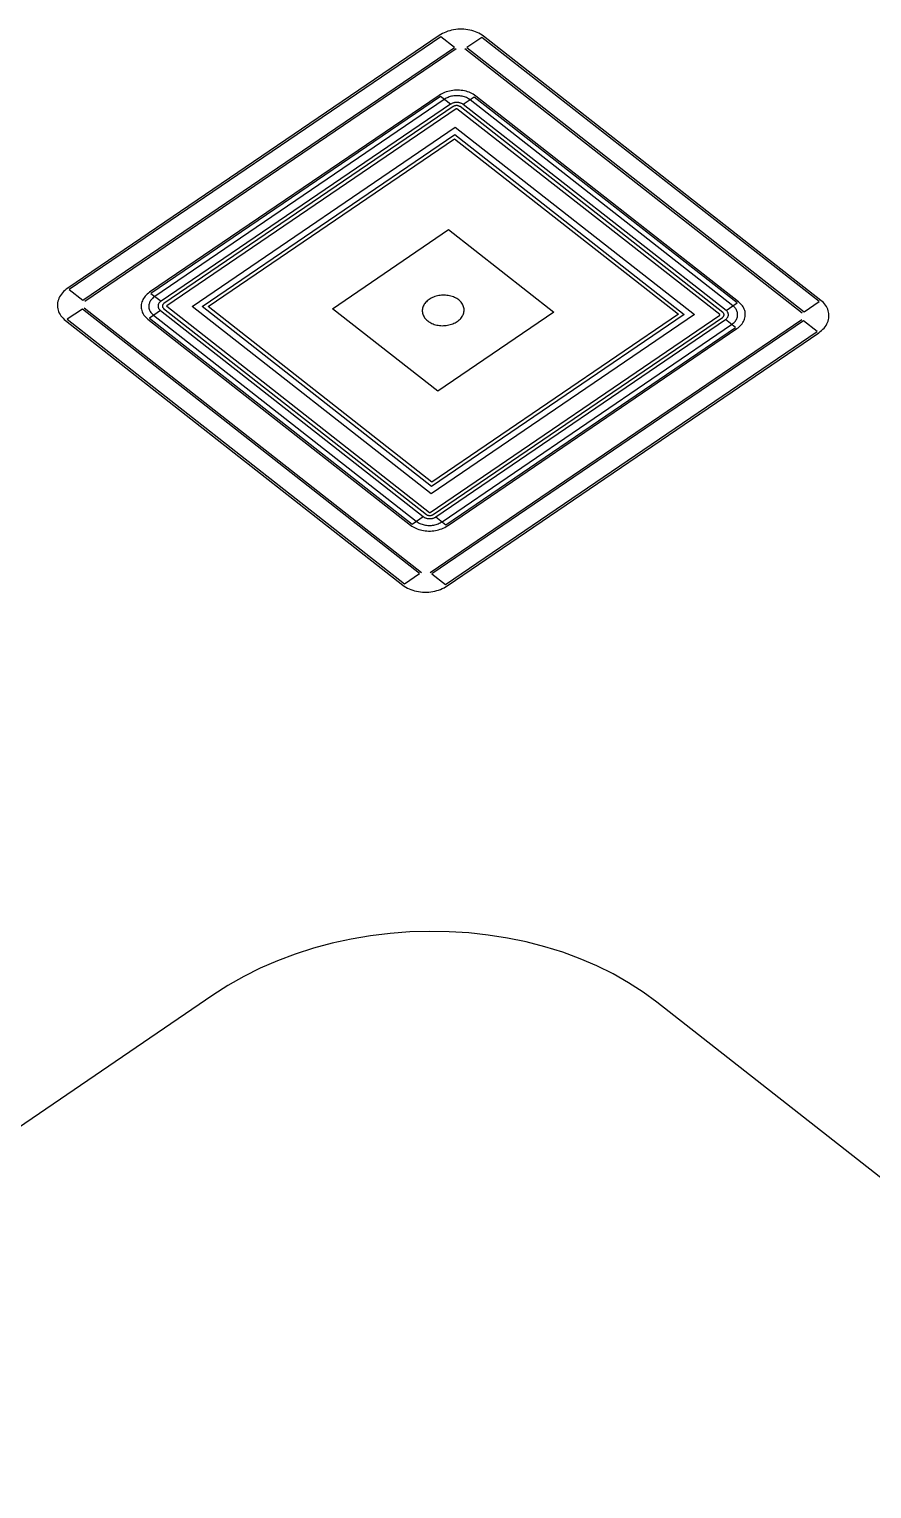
# Model space of a CAD drawing. Extents: x -68 to 264, y 51 to 115.
# Drawn here: x -26.478 to -24.651, y 80.382 to 83.546 of the extents above; entities that cross this region are included whole.
import ezdxf

# ---------------------------------------------------------------- set-up
doc = ezdxf.new("R2010")
doc.units = 0
doc.layers.get('0').update_dxf_attribs({"linetype": 'CONTINUOUS'})

msp = doc.modelspace()

# ---------------------------------------------------------------- linework, layer by layer
for p, q in [((-25.5618, 83.5433), (-25.566, 83.5423)), ((-25.5575, 83.5442), (-25.5618, 83.5433)), ((-25.5531, 83.5449), (-25.5575, 83.5442)), ((-25.5487, 83.5453), (-25.5531, 83.5449)), ((-25.5443, 83.5456), (-25.5487, 83.5453)), ((-25.5398, 83.5456), (-25.5443, 83.5456)), ((-25.5354, 83.5454), (-25.5398, 83.5456)), ((-25.531, 83.545), (-25.5354, 83.5454)), ((-25.5267, 83.5444), (-25.531, 83.545)), ((-25.5224, 83.5436), (-25.5267, 83.5444)), ((-25.5182, 83.5426), (-25.5224, 83.5436)), ((-25.5888, 83.5319), (-26.394, 82.9843)), ((-25.5854, 83.5292), (-26.3906, 82.9816)), ((-25.5854, 83.534), (-25.5888, 83.5319)), ((-25.5818, 83.536), (-25.5854, 83.534)), ((-25.5558, 83.5061), (-25.5854, 83.5292)), ((-25.5781, 83.5379), (-25.5818, 83.536)), ((-25.5742, 83.5395), (-25.5781, 83.5379)), ((-25.5702, 83.541), (-25.5742, 83.5395)), ((-25.566, 83.5423), (-25.5702, 83.541)), ((-25.4966, 83.5278), (-25.5291, 83.5057)), ((-25.5141, 83.5414), (-25.5182, 83.5426)), ((-25.5102, 83.54), (-25.5141, 83.5414)), ((-25.5063, 83.5384), (-25.5102, 83.54)), ((-25.5027, 83.5367), (-25.5063, 83.5384)), ((-25.4992, 83.5347), (-25.5027, 83.5367)), ((-25.4959, 83.5326), (-25.4992, 83.5347)), ((-24.7654, 82.9554), (-25.4966, 83.5278)), ((-25.4928, 83.5303), (-25.4959, 83.5326)), ((-24.7616, 82.9579), (-25.4928, 83.5303)), ((-26.361, 82.9584), (-25.5558, 83.5061)), ((-25.552, 83.5031), (-26.3572, 82.9555)), ((-24.8021, 82.9304), (-25.5333, 83.5028)), ((-25.5291, 83.5057), (-24.7979, 82.9332)), ((-25.5891, 83.4021), (-26.2164, 82.9754)), ((-25.5862, 83.3998), (-26.2135, 82.9731)), ((-25.5779, 83.3934), (-26.2053, 82.9666)), ((-25.5863, 83.4039), (-25.5891, 83.4021)), ((-25.5833, 83.4056), (-25.5863, 83.4039)), ((-25.5645, 83.3828), (-25.5862, 83.3998)), ((-25.5803, 83.4071), (-25.5833, 83.4056)), ((-25.577, 83.4085), (-25.5803, 83.4071)), ((-25.576, 83.3946), (-25.5779, 83.3934)), ((-25.5737, 83.4097), (-25.577, 83.4085)), ((-25.5739, 83.3958), (-25.576, 83.3946)), ((-25.5717, 83.3969), (-25.5739, 83.3958)), ((-25.5703, 83.4107), (-25.5737, 83.4097)), ((-25.5694, 83.3978), (-25.5717, 83.3969)), ((-25.5668, 83.4116), (-25.5703, 83.4107)), ((-25.5671, 83.3987), (-25.5694, 83.3978)), ((-25.5647, 83.3994), (-25.5671, 83.3987)), ((-25.5632, 83.4123), (-25.5668, 83.4116)), ((-25.5622, 83.4001), (-25.5647, 83.3994)), ((-25.5596, 83.4129), (-25.5632, 83.4123)), ((-25.5597, 83.4006), (-25.5622, 83.4001)), ((-25.5591, 83.3854), (-25.5602, 83.385)), ((-25.5571, 83.401), (-25.5597, 83.4006)), ((-25.5559, 83.4133), (-25.5596, 83.4129)), ((-25.5579, 83.3858), (-25.5591, 83.3854)), ((-25.5567, 83.3861), (-25.5579, 83.3858)), ((-25.5545, 83.4012), (-25.5571, 83.401)), ((-25.5554, 83.3864), (-25.5567, 83.3861)), ((-25.5522, 83.4135), (-25.5559, 83.4133)), ((-25.5542, 83.3866), (-25.5554, 83.3864)), ((-25.552, 83.4014), (-25.5545, 83.4012)), ((-25.5529, 83.3867), (-25.5542, 83.3866)), ((-25.5516, 83.3868), (-25.5529, 83.3867)), ((-25.5486, 83.4135), (-25.5522, 83.4135)), ((-25.5494, 83.4014), (-25.552, 83.4014)), ((-25.5503, 83.3868), (-25.5516, 83.3868)), ((-25.549, 83.3867), (-25.5503, 83.3868)), ((-25.5468, 83.4013), (-25.5494, 83.4014)), ((-25.5478, 83.3866), (-25.549, 83.3867)), ((-25.5449, 83.4133), (-25.5486, 83.4135)), ((-25.5465, 83.3864), (-25.5478, 83.3866)), ((-25.5442, 83.4011), (-25.5468, 83.4013)), ((-25.5453, 83.3862), (-25.5465, 83.3864)), ((-25.5441, 83.3859), (-25.5453, 83.3862)), ((-25.5412, 83.413), (-25.5449, 83.4133)), ((-25.5417, 83.4007), (-25.5442, 83.4011)), ((-25.5429, 83.3856), (-25.5441, 83.3859)), ((-25.5418, 83.3852), (-25.5429, 83.3856)), ((-25.5407, 83.3847), (-25.5418, 83.3852)), ((-25.5392, 83.4002), (-25.5417, 83.4007)), ((-25.5376, 83.4125), (-25.5412, 83.413)), ((-25.5367, 83.3997), (-25.5392, 83.4002)), ((-25.5341, 83.4119), (-25.5376, 83.4125)), ((-25.5129, 83.3986), (-25.5368, 83.3824)), ((-25.5343, 83.3989), (-25.5367, 83.3997)), ((-25.532, 83.3981), (-25.5343, 83.3989)), ((-25.5306, 83.411), (-25.5341, 83.4119)), ((-25.5298, 83.3972), (-25.532, 83.3981)), ((-25.5273, 83.41), (-25.5306, 83.411)), ((-25.5277, 83.3962), (-25.5298, 83.3972)), ((-25.5256, 83.395), (-25.5277, 83.3962)), ((-25.524, 83.4089), (-25.5273, 83.41)), ((-25.5237, 83.3938), (-25.5256, 83.395)), ((-25.5208, 83.4075), (-25.524, 83.4089)), ((-25.5219, 83.3925), (-25.5237, 83.3938)), ((-24.9522, 82.9464), (-25.5219, 83.3925)), ((-25.5178, 83.4061), (-25.5208, 83.4075)), ((-25.5149, 83.4045), (-25.5178, 83.4061)), ((-25.5122, 83.4027), (-25.5149, 83.4045)), ((-24.9432, 82.9526), (-25.5129, 83.3986)), ((-25.5096, 83.4008), (-25.5122, 83.4027)), ((-24.9399, 82.9548), (-25.5096, 83.4008)), ((-25.5645, 83.3828), (-26.1918, 82.9561)), ((-25.5582, 83.3779), (-26.1855, 82.9511)), ((-25.552, 83.3731), (-26.1794, 82.9463)), ((-25.5635, 83.3834), (-25.5645, 83.3828)), ((-25.5624, 83.384), (-25.5635, 83.3834)), ((-25.5614, 83.3845), (-25.5624, 83.384)), ((-25.5602, 83.385), (-25.5614, 83.3845)), ((-25.5577, 83.3782), (-25.5582, 83.3779)), ((-25.5571, 83.3785), (-25.5577, 83.3782)), ((-25.5566, 83.3788), (-25.5571, 83.3785)), ((-25.556, 83.3791), (-25.5566, 83.3788)), ((-25.5554, 83.3793), (-25.556, 83.3791)), ((-25.5547, 83.3795), (-25.5554, 83.3793)), ((-25.5541, 83.3796), (-25.5547, 83.3795)), ((-25.5534, 83.3798), (-25.5541, 83.3796)), ((-25.5528, 83.3799), (-25.5534, 83.3798)), ((-25.5521, 83.3799), (-25.5528, 83.3799)), ((-25.5514, 83.38), (-25.5521, 83.3799)), ((-25.5511, 83.3733), (-25.552, 83.3731)), ((-25.5508, 83.38), (-25.5514, 83.38)), ((-25.5504, 83.3731), (-25.5511, 83.3733)), ((-25.5501, 83.3799), (-25.5508, 83.38)), ((-24.9808, 82.927), (-25.5504, 83.3731)), ((-25.5494, 83.3799), (-25.5501, 83.3799)), ((-25.5488, 83.3798), (-25.5494, 83.3799)), ((-25.5481, 83.3797), (-25.5488, 83.3798)), ((-25.5475, 83.3795), (-25.5481, 83.3797)), ((-25.5469, 83.3793), (-25.5475, 83.3795)), ((-25.5463, 83.3791), (-25.5469, 83.3793)), ((-25.5457, 83.3789), (-25.5463, 83.3791)), ((-25.5452, 83.3786), (-25.5457, 83.3789)), ((-25.5446, 83.3783), (-25.5452, 83.3786)), ((-25.5441, 83.378), (-25.5446, 83.3783)), ((-25.5437, 83.3777), (-25.5441, 83.378)), ((-24.974, 82.9316), (-25.5437, 83.3777)), ((-25.5396, 83.3842), (-25.5407, 83.3847)), ((-25.5386, 83.3836), (-25.5396, 83.3842)), ((-25.5376, 83.383), (-25.5386, 83.3836)), ((-25.5368, 83.3824), (-25.5376, 83.383)), ((-24.9671, 82.9363), (-25.5368, 83.3824)), ((-26.1245, 82.9449), (-25.5539, 83.333)), ((-25.5539, 83.333), (-25.0358, 82.9273)), ((-26.1027, 82.9445), (-25.5549, 83.3172)), ((-26.0898, 82.9443), (-25.5555, 83.3078)), ((-25.5555, 83.3078), (-25.0704, 82.9278)), ((-25.5549, 83.3172), (-25.0575, 82.9276)), ((-25.8202, 82.9399), (-25.5685, 83.1112)), ((-25.5685, 83.1112), (-25.3401, 82.9322)), ((-26.4054, 82.9742), (-26.4077, 82.9714)), ((-26.4029, 82.9769), (-26.4054, 82.9742)), ((-26.4001, 82.9795), (-26.4029, 82.9769)), ((-26.3971, 82.982), (-26.4001, 82.9795)), ((-26.394, 82.9843), (-26.3971, 82.982)), ((-26.3906, 82.9816), (-26.361, 82.9584)), ((-26.2164, 82.9754), (-26.2191, 82.9735)), ((-26.4162, 82.9496), (-26.4163, 82.9463)), ((-26.4163, 82.9463), (-26.416, 82.9431)), ((-26.4158, 82.9528), (-26.4162, 82.9496)), ((-26.416, 82.9431), (-26.4155, 82.9399)), ((-26.4152, 82.956), (-26.4158, 82.9528)), ((-26.4142, 82.9592), (-26.4152, 82.956)), ((-26.413, 82.9624), (-26.4142, 82.9592)), ((-26.4115, 82.9654), (-26.413, 82.9624)), ((-26.4097, 82.9684), (-26.4115, 82.9654)), ((-26.4077, 82.9714), (-26.4097, 82.9684)), ((-26.2346, 82.9493), (-26.2349, 82.9466)), ((-26.2349, 82.9466), (-26.2349, 82.944)), ((-26.2349, 82.944), (-26.2347, 82.9413)), ((-26.234, 82.952), (-26.2346, 82.9493)), ((-26.2332, 82.9546), (-26.234, 82.952)), ((-26.2322, 82.9572), (-26.2332, 82.9546)), ((-26.231, 82.9598), (-26.2322, 82.9572)), ((-26.2295, 82.9623), (-26.231, 82.9598)), ((-26.2278, 82.9647), (-26.2295, 82.9623)), ((-26.226, 82.967), (-26.2278, 82.9647)), ((-26.2239, 82.9693), (-26.226, 82.967)), ((-26.2216, 82.9714), (-26.2239, 82.9693)), ((-26.2191, 82.9735), (-26.2216, 82.9714)), ((-26.2181, 82.9483), (-26.2183, 82.9464)), ((-26.2183, 82.9464), (-26.2183, 82.9445)), ((-26.2183, 82.9445), (-26.2182, 82.9426)), ((-26.2182, 82.9426), (-26.2179, 82.9407)), ((-26.2177, 82.9501), (-26.2181, 82.9483)), ((-26.2171, 82.952), (-26.2177, 82.9501)), ((-26.2164, 82.9538), (-26.2171, 82.952)), ((-26.2155, 82.9556), (-26.2164, 82.9538)), ((-26.2145, 82.9574), (-26.2155, 82.9556)), ((-26.2133, 82.9591), (-26.2145, 82.9574)), ((-26.2135, 82.9731), (-26.1918, 82.9561)), ((-26.212, 82.9608), (-26.2133, 82.9591)), ((-26.2105, 82.9623), (-26.212, 82.9608)), ((-26.2089, 82.9639), (-26.2105, 82.9623)), ((-26.2071, 82.9653), (-26.2089, 82.9639)), ((-26.2053, 82.9666), (-26.2071, 82.9653)), ((-26.1981, 82.947), (-26.1982, 82.946)), ((-26.1982, 82.946), (-26.1982, 82.9451)), ((-26.1982, 82.9451), (-26.1982, 82.9442)), ((-26.1982, 82.9442), (-26.198, 82.9433)), ((-26.1979, 82.9479), (-26.1981, 82.947)), ((-26.198, 82.9433), (-26.1978, 82.9423)), ((-26.1976, 82.9488), (-26.1979, 82.9479)), ((-26.1978, 82.9423), (-26.1975, 82.9414)), ((-26.1973, 82.9497), (-26.1976, 82.9488)), ((-26.1969, 82.9506), (-26.1973, 82.9497)), ((-26.1963, 82.9515), (-26.1969, 82.9506)), ((-26.1958, 82.9523), (-26.1963, 82.9515)), ((-26.1951, 82.9532), (-26.1958, 82.9523)), ((-26.1944, 82.9539), (-26.1951, 82.9532)), ((-26.1936, 82.9547), (-26.1944, 82.9539)), ((-26.1927, 82.9554), (-26.1936, 82.9547)), ((-26.1918, 82.9561), (-26.1927, 82.9554)), ((-26.1888, 82.9464), (-26.1889, 82.9459)), ((-26.1889, 82.9459), (-26.1889, 82.9454)), ((-26.1889, 82.9454), (-26.1889, 82.9449)), ((-26.1889, 82.9449), (-26.1888, 82.9444)), ((-26.1887, 82.9469), (-26.1888, 82.9464)), ((-26.1888, 82.9444), (-26.1887, 82.944)), ((-26.1886, 82.9474), (-26.1887, 82.9469)), ((-26.1887, 82.944), (-26.1885, 82.9435)), ((-26.1884, 82.9478), (-26.1886, 82.9474)), ((-26.1885, 82.9435), (-26.1883, 82.943)), ((-26.1882, 82.9483), (-26.1884, 82.9478)), ((-26.1883, 82.943), (-26.188, 82.9426)), ((-26.1879, 82.9488), (-26.1882, 82.9483)), ((-26.188, 82.9426), (-26.1878, 82.9421)), ((-26.1876, 82.9492), (-26.1879, 82.9488)), ((-26.1872, 82.9496), (-26.1876, 82.9492)), ((-26.1869, 82.95), (-26.1872, 82.9496)), ((-26.1864, 82.9504), (-26.1869, 82.95)), ((-26.186, 82.9508), (-26.1864, 82.9504)), ((-26.1855, 82.9511), (-26.186, 82.9508)), ((-26.1794, 82.9463), (-26.1797, 82.9459)), ((-26.1797, 82.9459), (-26.1795, 82.9452)), ((-26.1795, 82.9452), (-25.6099, 82.4985)), ((-25.6064, 82.5387), (-26.1245, 82.9449)), ((-25.6053, 82.5546), (-26.1027, 82.9445)), ((-25.6047, 82.564), (-26.0898, 82.9443)), ((-25.6241, 82.9432), (-25.6247, 82.9411)), ((-25.6233, 82.9453), (-25.6241, 82.9432)), ((-25.6223, 82.9474), (-25.6233, 82.9453)), ((-25.6211, 82.9494), (-25.6223, 82.9474)), ((-25.6198, 82.9513), (-25.6211, 82.9494)), ((-25.6182, 82.9532), (-25.6198, 82.9513)), ((-25.6165, 82.955), (-25.6182, 82.9532)), ((-25.6147, 82.9568), (-25.6165, 82.955)), ((-25.6127, 82.9584), (-25.6147, 82.9568)), ((-25.6106, 82.9599), (-25.6127, 82.9584)), ((-25.6083, 82.9614), (-25.6106, 82.9599)), ((-25.6059, 82.9627), (-25.6083, 82.9614)), ((-25.6035, 82.9639), (-25.6059, 82.9627)), ((-25.6009, 82.965), (-25.6035, 82.9639)), ((-25.5982, 82.966), (-25.6009, 82.965)), ((-25.5954, 82.9669), (-25.5982, 82.966)), ((-25.5926, 82.9676), (-25.5954, 82.9669)), ((-25.5897, 82.9682), (-25.5926, 82.9676)), ((-25.5868, 82.9686), (-25.5897, 82.9682)), ((-25.5839, 82.9689), (-25.5868, 82.9686)), ((-25.5809, 82.9691), (-25.5839, 82.9689)), ((-25.5779, 82.9691), (-25.5809, 82.9691)), ((-25.575, 82.969), (-25.5779, 82.9691)), ((-25.5721, 82.9687), (-25.575, 82.969)), ((-25.5692, 82.9683), (-25.5721, 82.9687)), ((-25.5663, 82.9678), (-25.5692, 82.9683)), ((-25.5635, 82.9671), (-25.5663, 82.9678)), ((-25.5608, 82.9663), (-25.5635, 82.9671)), ((-25.5581, 82.9654), (-25.5608, 82.9663)), ((-25.5556, 82.9643), (-25.5581, 82.9654)), ((-25.5532, 82.9631), (-25.5556, 82.9643)), ((-25.5508, 82.9618), (-25.5532, 82.9631)), ((-25.5486, 82.9604), (-25.5508, 82.9618)), ((-25.5466, 82.9589), (-25.5486, 82.9604)), ((-25.5447, 82.9573), (-25.5466, 82.9589)), ((-25.5429, 82.9556), (-25.5447, 82.9573)), ((-25.5413, 82.9538), (-25.5429, 82.9556)), ((-25.5398, 82.952), (-25.5413, 82.9538)), ((-25.5386, 82.95), (-25.5398, 82.952)), ((-25.5375, 82.948), (-25.5386, 82.95)), ((-25.5366, 82.946), (-25.5375, 82.948)), ((-25.5358, 82.9439), (-25.5366, 82.946)), ((-25.5353, 82.9418), (-25.5358, 82.9439)), ((-24.9671, 82.9363), (-24.9432, 82.9526)), ((-24.9506, 82.945), (-24.9522, 82.9464)), ((-24.949, 82.9435), (-24.9506, 82.945)), ((-24.9476, 82.942), (-24.949, 82.9435)), ((-24.9376, 82.9528), (-24.9399, 82.9548)), ((-24.9354, 82.9507), (-24.9376, 82.9528)), ((-24.9334, 82.9485), (-24.9354, 82.9507)), ((-24.9316, 82.9461), (-24.9334, 82.9485)), ((-24.93, 82.9438), (-24.9316, 82.9461)), ((-24.9286, 82.9413), (-24.93, 82.9438)), ((-24.7979, 82.9332), (-24.7654, 82.9554)), ((-24.7588, 82.9555), (-24.7616, 82.9579)), ((-24.7561, 82.953), (-24.7588, 82.9555)), ((-24.7537, 82.9503), (-24.7561, 82.953)), ((-24.7515, 82.9475), (-24.7537, 82.9503)), ((-24.7496, 82.9446), (-24.7515, 82.9475)), ((-24.748, 82.9416), (-24.7496, 82.9446)), ((-26.4155, 82.9399), (-26.4147, 82.9367)), ((-26.4147, 82.9367), (-26.4137, 82.9336)), ((-26.4137, 82.9336), (-26.4123, 82.9305)), ((-26.4123, 82.9305), (-26.4107, 82.9275)), ((-26.4107, 82.9275), (-26.4088, 82.9246)), ((-26.4088, 82.9246), (-26.4066, 82.9219)), ((-26.4066, 82.9219), (-26.4042, 82.9192)), ((-26.4042, 82.9192), (-26.4015, 82.9166)), ((-26.4015, 82.9166), (-26.3987, 82.9142)), ((-26.3987, 82.9142), (-25.6676, 82.3408)), ((-26.3623, 82.9389), (-26.3949, 82.9168)), ((-26.3949, 82.9168), (-25.6638, 82.3434)), ((-25.6312, 82.3656), (-26.3623, 82.9389)), ((-26.3581, 82.9418), (-25.627, 82.3684)), ((-26.2347, 82.9413), (-26.2343, 82.9386)), ((-26.2343, 82.9386), (-26.2337, 82.936)), ((-26.2337, 82.936), (-26.2328, 82.9334)), ((-26.2328, 82.9334), (-26.2316, 82.9309)), ((-26.2316, 82.9309), (-26.2303, 82.9284)), ((-26.2303, 82.9284), (-26.2287, 82.926)), ((-26.2287, 82.926), (-26.2269, 82.9237)), ((-26.2269, 82.9237), (-26.2249, 82.9215)), ((-26.2249, 82.9215), (-26.2227, 82.9193)), ((-26.2227, 82.9193), (-26.2203, 82.9173)), ((-26.2203, 82.9173), (-25.6507, 82.4707)), ((-26.2179, 82.9407), (-26.2174, 82.9389)), ((-26.2174, 82.9389), (-26.2168, 82.937)), ((-26.1931, 82.9358), (-26.2171, 82.9196)), ((-26.2171, 82.9196), (-25.6475, 82.4729)), ((-26.2168, 82.937), (-26.216, 82.9353)), ((-26.216, 82.9353), (-26.215, 82.9335)), ((-26.215, 82.9335), (-26.2139, 82.9318)), ((-26.2139, 82.9318), (-26.2127, 82.9302)), ((-26.2127, 82.9302), (-26.2112, 82.9286)), ((-26.2112, 82.9286), (-26.2097, 82.9271)), ((-26.2097, 82.9271), (-26.208, 82.9257)), ((-26.208, 82.9257), (-25.6384, 82.4791)), ((-26.1975, 82.9414), (-26.1971, 82.9406)), ((-26.1971, 82.9406), (-26.1966, 82.9397)), ((-26.1966, 82.9397), (-26.1961, 82.9389)), ((-26.1961, 82.9389), (-26.1954, 82.9381)), ((-26.1954, 82.9381), (-26.1947, 82.9373)), ((-26.1947, 82.9373), (-26.194, 82.9365)), ((-26.194, 82.9365), (-26.1931, 82.9358)), ((-26.1931, 82.9358), (-25.6235, 82.4892)), ((-26.1878, 82.9421), (-26.1874, 82.9417)), ((-26.1874, 82.9417), (-26.1871, 82.9413)), ((-26.1871, 82.9413), (-26.1867, 82.9409)), ((-26.1867, 82.9409), (-26.1862, 82.9406)), ((-26.1862, 82.9406), (-25.6166, 82.4939)), ((-25.5917, 82.7609), (-25.8202, 82.9399)), ((-25.6251, 82.939), (-25.6254, 82.9368)), ((-25.6254, 82.9368), (-25.6254, 82.9346)), ((-25.6254, 82.9346), (-25.6253, 82.9325)), ((-25.6253, 82.9325), (-25.6249, 82.9303)), ((-25.6247, 82.9411), (-25.6251, 82.939)), ((-25.6249, 82.9303), (-25.6244, 82.9282)), ((-25.6244, 82.9282), (-25.6237, 82.9261)), ((-25.6237, 82.9261), (-25.6228, 82.9241)), ((-25.6228, 82.9241), (-25.6217, 82.9221)), ((-25.6217, 82.9221), (-25.6204, 82.9202)), ((-25.6204, 82.9202), (-25.619, 82.9183)), ((-25.619, 82.9183), (-25.6174, 82.9165)), ((-25.6174, 82.9165), (-25.6156, 82.9148)), ((-25.6156, 82.9148), (-25.6137, 82.9132)), ((-25.6137, 82.9132), (-25.6116, 82.9117)), ((-25.6116, 82.9117), (-25.6094, 82.9103)), ((-25.6085, 82.4984), (-24.9809, 82.9258)), ((-25.6083, 82.3681), (-24.803, 82.9167)), ((-25.0358, 82.9273), (-25.6064, 82.5387)), ((-25.0575, 82.9276), (-25.6053, 82.5546)), ((-25.0704, 82.9278), (-25.6047, 82.564)), ((-24.7992, 82.9137), (-25.6045, 82.3651)), ((-25.6021, 82.4937), (-24.9747, 82.921)), ((-25.5958, 82.4888), (-24.9684, 82.9161)), ((-25.3401, 82.9322), (-25.5917, 82.7609)), ((-25.5543, 82.9094), (-25.5519, 82.9108)), ((-25.5519, 82.9108), (-25.5497, 82.9122)), ((-25.5497, 82.9122), (-25.5475, 82.9137)), ((-25.5475, 82.9137), (-25.5455, 82.9154)), ((-25.5455, 82.9154), (-25.5437, 82.9171)), ((-25.5437, 82.9171), (-25.542, 82.9189)), ((-25.542, 82.9189), (-25.5405, 82.9208)), ((-25.5405, 82.9208), (-25.5391, 82.9228)), ((-25.5391, 82.9228), (-25.538, 82.9248)), ((-25.538, 82.9248), (-25.537, 82.9268)), ((-25.537, 82.9268), (-25.5362, 82.9289)), ((-25.5362, 82.9289), (-25.5355, 82.931)), ((-25.5355, 82.931), (-25.5351, 82.9332)), ((-25.535, 82.9397), (-25.5353, 82.9418)), ((-25.5351, 82.9332), (-25.5349, 82.9353)), ((-25.5348, 82.9375), (-25.535, 82.9397)), ((-25.5349, 82.9353), (-25.5348, 82.9375)), ((-24.9809, 82.9258), (-24.9805, 82.9263)), ((-24.9805, 82.9263), (-24.9808, 82.927)), ((-24.9747, 82.921), (-24.9742, 82.9213)), ((-24.9742, 82.9213), (-24.9738, 82.9217)), ((-24.9736, 82.9312), (-24.974, 82.9316)), ((-24.9738, 82.9217), (-24.9734, 82.9221)), ((-24.9732, 82.9308), (-24.9736, 82.9312)), ((-24.9734, 82.9221), (-24.973, 82.9225)), ((-24.9728, 82.9304), (-24.9732, 82.9308)), ((-24.973, 82.9225), (-24.9726, 82.923)), ((-24.9725, 82.93), (-24.9728, 82.9304)), ((-24.9726, 82.923), (-24.9723, 82.9234)), ((-24.9722, 82.9296), (-24.9725, 82.93)), ((-24.9723, 82.9234), (-24.9721, 82.9238)), ((-24.9719, 82.9291), (-24.9722, 82.9296)), ((-24.9721, 82.9238), (-24.9718, 82.9243)), ((-24.9717, 82.9287), (-24.9719, 82.9291)), ((-24.9718, 82.9243), (-24.9716, 82.9248)), ((-24.9716, 82.9282), (-24.9717, 82.9287)), ((-24.9715, 82.9277), (-24.9716, 82.9282)), ((-24.9716, 82.9248), (-24.9715, 82.9253)), ((-24.9714, 82.9272), (-24.9715, 82.9277)), ((-24.9715, 82.9253), (-24.9714, 82.9258)), ((-24.9713, 82.9267), (-24.9714, 82.9272)), ((-24.9714, 82.9262), (-24.9713, 82.9267)), ((-24.9714, 82.9258), (-24.9714, 82.9262)), ((-24.9684, 82.9161), (-24.9675, 82.9167)), ((-24.9467, 82.8991), (-24.9684, 82.9161)), ((-24.9675, 82.9167), (-24.9666, 82.9175)), ((-24.9663, 82.9356), (-24.9671, 82.9363)), ((-24.9666, 82.9175), (-24.9658, 82.9182)), ((-24.9655, 82.9349), (-24.9663, 82.9356)), ((-24.9658, 82.9182), (-24.9651, 82.919)), ((-24.9648, 82.9341), (-24.9655, 82.9349)), ((-24.9651, 82.919), (-24.9645, 82.9198)), ((-24.9642, 82.9333), (-24.9648, 82.9341)), ((-24.9645, 82.9198), (-24.9639, 82.9206)), ((-24.9636, 82.9325), (-24.9642, 82.9333)), ((-24.9639, 82.9206), (-24.9634, 82.9215)), ((-24.9632, 82.9316), (-24.9636, 82.9325)), ((-24.9634, 82.9215), (-24.9629, 82.9224)), ((-24.9628, 82.9307), (-24.9632, 82.9316)), ((-24.9629, 82.9224), (-24.9626, 82.9233)), ((-24.9625, 82.9298), (-24.9628, 82.9307)), ((-24.9626, 82.9233), (-24.9623, 82.9242)), ((-24.9622, 82.9289), (-24.9625, 82.9298)), ((-24.9623, 82.9242), (-24.9621, 82.9252)), ((-24.9621, 82.928), (-24.9622, 82.9289)), ((-24.962, 82.927), (-24.9621, 82.928)), ((-24.9621, 82.9252), (-24.962, 82.9261)), ((-24.962, 82.9261), (-24.962, 82.927)), ((-24.9497, 82.9098), (-24.9482, 82.9114)), ((-24.9482, 82.9114), (-24.9469, 82.913)), ((-24.9463, 82.9403), (-24.9476, 82.942)), ((-24.9469, 82.913), (-24.9457, 82.9147)), ((-24.9452, 82.9386), (-24.9463, 82.9403)), ((-24.9457, 82.9147), (-24.9447, 82.9165)), ((-24.9443, 82.9369), (-24.9452, 82.9386)), ((-24.9447, 82.9165), (-24.9438, 82.9183)), ((-24.9435, 82.9351), (-24.9443, 82.9369)), ((-24.9438, 82.9183), (-24.9431, 82.9201)), ((-24.9428, 82.9333), (-24.9435, 82.9351)), ((-24.9431, 82.9201), (-24.9426, 82.922)), ((-24.9424, 82.9314), (-24.9428, 82.9333)), ((-24.9426, 82.922), (-24.9422, 82.9239)), ((-24.9421, 82.9296), (-24.9424, 82.9314)), ((-24.9422, 82.9239), (-24.942, 82.9258)), ((-24.9419, 82.9277), (-24.9421, 82.9296)), ((-24.942, 82.9258), (-24.9419, 82.9277)), ((-24.9307, 82.9099), (-24.9292, 82.9124)), ((-24.9292, 82.9124), (-24.928, 82.9149)), ((-24.9275, 82.9387), (-24.9286, 82.9413)), ((-24.928, 82.9149), (-24.927, 82.9175)), ((-24.9266, 82.9362), (-24.9275, 82.9387)), ((-24.927, 82.9175), (-24.9262, 82.9202)), ((-24.9259, 82.9335), (-24.9266, 82.9362)), ((-24.9262, 82.9202), (-24.9257, 82.9228)), ((-24.9255, 82.9309), (-24.9259, 82.9335)), ((-24.9257, 82.9228), (-24.9254, 82.9255)), ((-24.9253, 82.9282), (-24.9255, 82.9309)), ((-24.9254, 82.9255), (-24.9253, 82.9282)), ((-24.7696, 82.8905), (-24.7992, 82.9137)), ((-24.7466, 82.9386), (-24.748, 82.9416)), ((-24.7472, 82.9098), (-24.746, 82.9129)), ((-24.7455, 82.9354), (-24.7466, 82.9386)), ((-24.746, 82.9129), (-24.745, 82.9161)), ((-24.7447, 82.9323), (-24.7455, 82.9354)), ((-24.745, 82.9161), (-24.7444, 82.9193)), ((-24.7442, 82.9291), (-24.7447, 82.9323)), ((-24.7444, 82.9193), (-24.744, 82.9226)), ((-24.744, 82.9258), (-24.7442, 82.9291)), ((-24.744, 82.9226), (-24.744, 82.9258)), ((-25.6094, 82.9103), (-25.6071, 82.909)), ((-25.6071, 82.909), (-25.6046, 82.9078)), ((-25.6046, 82.9078), (-25.6021, 82.9068)), ((-25.6021, 82.9068), (-25.5995, 82.9058)), ((-25.5995, 82.9058), (-25.5967, 82.905)), ((-25.5967, 82.905), (-25.5939, 82.9044)), ((-25.5939, 82.9044), (-25.5911, 82.9038)), ((-25.5911, 82.9038), (-25.5882, 82.9034)), ((-25.5882, 82.9034), (-25.5853, 82.9032)), ((-25.5853, 82.9032), (-25.5823, 82.903)), ((-25.5823, 82.4782), (-24.9549, 82.9055)), ((-25.5823, 82.903), (-25.5793, 82.9031)), ((-25.5793, 82.9031), (-25.5764, 82.9032)), ((-25.5764, 82.9032), (-25.5734, 82.9035)), ((-25.5749, 82.3419), (-24.7696, 82.8905)), ((-25.5741, 82.4717), (-24.9467, 82.8991)), ((-25.5734, 82.9035), (-25.5705, 82.904)), ((-25.5715, 82.3393), (-24.7662, 82.8879)), ((-25.5711, 82.4694), (-24.9437, 82.8967)), ((-25.5705, 82.904), (-25.5676, 82.9046)), ((-25.5676, 82.9046), (-25.5648, 82.9053)), ((-25.5648, 82.9053), (-25.5621, 82.9061)), ((-25.5621, 82.9061), (-25.5594, 82.9071)), ((-25.5594, 82.9071), (-25.5568, 82.9082)), ((-25.5568, 82.9082), (-25.5543, 82.9094)), ((-24.9549, 82.9055), (-24.9531, 82.9069)), ((-24.9531, 82.9069), (-24.9513, 82.9083)), ((-24.9513, 82.9083), (-24.9497, 82.9098)), ((-24.9437, 82.8967), (-24.9411, 82.8987)), ((-24.9411, 82.8987), (-24.9386, 82.9007)), ((-24.9386, 82.9007), (-24.9363, 82.9029)), ((-24.9363, 82.9029), (-24.9342, 82.9051)), ((-24.9342, 82.9051), (-24.9323, 82.9074)), ((-24.9323, 82.9074), (-24.9307, 82.9099)), ((-24.7662, 82.8879), (-24.763, 82.8902)), ((-24.763, 82.8902), (-24.76, 82.8926)), ((-24.76, 82.8926), (-24.7573, 82.8952)), ((-24.7573, 82.8952), (-24.7547, 82.898)), ((-24.7547, 82.898), (-24.7524, 82.9008)), ((-24.7524, 82.9008), (-24.7504, 82.9037)), ((-24.7504, 82.9037), (-24.7487, 82.9067)), ((-24.7487, 82.9067), (-24.7472, 82.9098)), ((-25.6507, 82.4707), (-25.6482, 82.4688)), ((-25.6482, 82.4688), (-25.6454, 82.4671)), ((-25.6475, 82.4729), (-25.6235, 82.4892)), ((-25.6384, 82.4791), (-25.6366, 82.4778)), ((-25.6366, 82.4778), (-25.6347, 82.4765)), ((-25.6347, 82.4765), (-25.6326, 82.4754)), ((-25.6326, 82.4754), (-25.6305, 82.4743)), ((-25.6305, 82.4743), (-25.6283, 82.4734)), ((-25.6283, 82.4734), (-25.626, 82.4726)), ((-25.626, 82.4726), (-25.6236, 82.4719)), ((-25.6236, 82.4719), (-25.6211, 82.4713)), ((-25.6235, 82.4892), (-25.6227, 82.4886)), ((-25.6227, 82.4886), (-25.6217, 82.488)), ((-25.6217, 82.488), (-25.6207, 82.4874)), ((-25.6211, 82.4713), (-25.6186, 82.4708)), ((-25.6207, 82.4874), (-25.6196, 82.4869)), ((-25.6196, 82.4869), (-25.6185, 82.4864)), ((-25.6186, 82.4708), (-25.6161, 82.4705)), ((-25.6185, 82.4864), (-25.6174, 82.486)), ((-25.6174, 82.486), (-25.6162, 82.4857)), ((-25.6166, 82.4939), (-25.6162, 82.4936)), ((-25.6162, 82.4936), (-25.6157, 82.4933)), ((-25.6162, 82.4857), (-25.615, 82.4854)), ((-25.6161, 82.4705), (-25.6135, 82.4703)), ((-25.6157, 82.4933), (-25.6151, 82.493)), ((-25.6151, 82.493), (-25.6146, 82.4927)), ((-25.615, 82.4854), (-25.6138, 82.4851)), ((-25.6146, 82.4927), (-25.614, 82.4925)), ((-25.614, 82.4925), (-25.6134, 82.4923)), ((-25.6138, 82.4851), (-25.6125, 82.485)), ((-25.6135, 82.4703), (-25.6109, 82.4701)), ((-25.6134, 82.4923), (-25.6128, 82.4921)), ((-25.6128, 82.4921), (-25.6121, 82.4919)), ((-25.6125, 82.485), (-25.6112, 82.4849)), ((-25.6121, 82.4919), (-25.6115, 82.4918)), ((-25.6115, 82.4918), (-25.6108, 82.4917)), ((-25.6112, 82.4849), (-25.61, 82.4848)), ((-25.6109, 82.4701), (-25.6083, 82.4702)), ((-25.6108, 82.4917), (-25.6102, 82.4916)), ((-25.6102, 82.4916), (-25.6095, 82.4916)), ((-25.61, 82.4848), (-25.6087, 82.4848)), ((-25.6099, 82.4985), (-25.6092, 82.4983)), ((-25.6095, 82.4916), (-25.6088, 82.4916)), ((-25.6092, 82.4983), (-25.6085, 82.4984)), ((-25.6088, 82.4916), (-25.6082, 82.4917)), ((-25.6087, 82.4848), (-25.6074, 82.4849)), ((-25.6083, 82.4702), (-25.6057, 82.4703)), ((-25.6082, 82.4917), (-25.6075, 82.4917)), ((-25.6075, 82.4917), (-25.6068, 82.4918)), ((-25.6074, 82.4849), (-25.6061, 82.485)), ((-25.6068, 82.4918), (-25.6062, 82.492)), ((-25.6062, 82.492), (-25.6055, 82.4921)), ((-25.6061, 82.485), (-25.6049, 82.4852)), ((-25.6057, 82.4703), (-25.6031, 82.4706)), ((-25.6055, 82.4921), (-25.6049, 82.4923)), ((-25.6049, 82.4923), (-25.6043, 82.4925)), ((-25.6049, 82.4852), (-25.6036, 82.4855)), ((-25.6043, 82.4925), (-25.6037, 82.4928)), ((-25.6037, 82.4928), (-25.6032, 82.4931)), ((-25.6036, 82.4855), (-25.6024, 82.4858)), ((-25.6032, 82.4931), (-25.6026, 82.4934)), ((-25.6031, 82.4706), (-25.6006, 82.471)), ((-25.6026, 82.4934), (-25.6021, 82.4937)), ((-25.6024, 82.4858), (-25.6012, 82.4861)), ((-25.6012, 82.4861), (-25.6, 82.4866)), ((-25.6006, 82.471), (-25.5981, 82.4715)), ((-25.6, 82.4866), (-25.5989, 82.487)), ((-25.5989, 82.487), (-25.5978, 82.4876)), ((-25.5981, 82.4715), (-25.5956, 82.4721)), ((-25.5978, 82.4876), (-25.5968, 82.4881)), ((-25.5968, 82.4881), (-25.5958, 82.4888)), ((-25.5958, 82.4888), (-25.5741, 82.4717)), ((-25.5956, 82.4721), (-25.5932, 82.4729)), ((-25.5932, 82.4729), (-25.5908, 82.4737)), ((-25.5908, 82.4737), (-25.5886, 82.4747)), ((-25.5886, 82.4747), (-25.5864, 82.4757)), ((-25.5864, 82.4757), (-25.5843, 82.4769)), ((-25.5843, 82.4769), (-25.5823, 82.4782)), ((-25.5739, 82.4676), (-25.5711, 82.4694)), ((-25.6454, 82.4671), (-25.6425, 82.4654)), ((-25.6425, 82.4654), (-25.6395, 82.464)), ((-25.6395, 82.464), (-25.6363, 82.4627)), ((-25.6363, 82.4627), (-25.6331, 82.4615)), ((-25.6331, 82.4615), (-25.6297, 82.4605)), ((-25.6297, 82.4605), (-25.6262, 82.4597)), ((-25.6262, 82.4597), (-25.6227, 82.459)), ((-25.6227, 82.459), (-25.6191, 82.4585)), ((-25.6191, 82.4585), (-25.6154, 82.4582)), ((-25.6154, 82.4582), (-25.6117, 82.458)), ((-25.6117, 82.458), (-25.608, 82.458)), ((-25.608, 82.458), (-25.6044, 82.4582)), ((-25.6044, 82.4582), (-25.6007, 82.4586)), ((-25.6007, 82.4586), (-25.5971, 82.4592)), ((-25.5971, 82.4592), (-25.5935, 82.4599)), ((-25.5935, 82.4599), (-25.59, 82.4608)), ((-25.59, 82.4608), (-25.5866, 82.4619)), ((-25.5866, 82.4619), (-25.5832, 82.4631)), ((-25.5832, 82.4631), (-25.58, 82.4644)), ((-25.58, 82.4644), (-25.5769, 82.466)), ((-25.5769, 82.466), (-25.5739, 82.4676)), ((-25.6638, 82.3434), (-25.6312, 82.3656)), ((-25.6045, 82.3651), (-25.5749, 82.3419)), ((-25.6676, 82.3408), (-25.6645, 82.3385)), ((-25.6645, 82.3385), (-25.6612, 82.3364)), ((-25.6612, 82.3364), (-25.6577, 82.3345)), ((-25.6577, 82.3345), (-25.654, 82.3327)), ((-25.654, 82.3327), (-25.6502, 82.3311)), ((-25.6502, 82.3311), (-25.6462, 82.3297)), ((-25.6462, 82.3297), (-25.6422, 82.3285)), ((-25.6422, 82.3285), (-25.638, 82.3275)), ((-25.638, 82.3275), (-25.6337, 82.3267)), ((-25.6337, 82.3267), (-25.6293, 82.3261)), ((-25.6293, 82.3261), (-25.6249, 82.3257)), ((-25.6249, 82.3257), (-25.6205, 82.3255)), ((-25.6205, 82.3255), (-25.616, 82.3255)), ((-25.616, 82.3255), (-25.6116, 82.3258)), ((-25.6116, 82.3258), (-25.6072, 82.3262)), ((-25.6072, 82.3262), (-25.6028, 82.3269)), ((-25.6028, 82.3269), (-25.5985, 82.3278)), ((-25.5985, 82.3278), (-25.5942, 82.3289)), ((-25.5942, 82.3289), (-25.5901, 82.3301)), ((-25.5901, 82.3301), (-25.5861, 82.3316)), ((-25.5861, 82.3316), (-25.5822, 82.3333)), ((-25.5822, 82.3333), (-25.5784, 82.3351)), ((-25.5784, 82.3351), (-25.5749, 82.3371)), ((-25.5749, 82.3371), (-25.5715, 82.3393)), ((-25.6954, 81.5859), (-25.7377, 81.5807)), ((-25.6527, 81.5891), (-25.6954, 81.5859)), ((-25.6099, 81.5904), (-25.6527, 81.5891)), ((-25.5672, 81.5897), (-25.6099, 81.5904)), ((-25.5247, 81.5871), (-25.5672, 81.5897)), ((-25.4825, 81.5825), (-25.5247, 81.5871)), ((-25.4409, 81.5759), (-25.4825, 81.5825)), ((-25.8614, 81.5538), (-25.901, 81.5411)), ((-25.8209, 81.5646), (-25.8614, 81.5538)), ((-25.7797, 81.5736), (-25.8209, 81.5646)), ((-25.7377, 81.5807), (-25.7797, 81.5736)), ((-25.4001, 81.5675), (-25.4409, 81.5759)), ((-25.3601, 81.5572), (-25.4001, 81.5675)), ((-25.3211, 81.545), (-25.3601, 81.5572)), ((-25.9394, 81.5266), (-25.9766, 81.5105)), ((-25.901, 81.5411), (-25.9394, 81.5266)), ((-25.2833, 81.5311), (-25.3211, 81.545)), ((-25.2468, 81.5154), (-25.2833, 81.5311)), ((-26.0124, 81.4927), (-26.0467, 81.4733)), ((-25.9766, 81.5105), (-26.0124, 81.4927)), ((-25.2118, 81.4981), (-25.2468, 81.5154)), ((-25.1784, 81.4792), (-25.2118, 81.4981)), ((-26.0467, 81.4733), (-26.0793, 81.4524)), ((-25.1468, 81.4587), (-25.1784, 81.4792)), ((-25.117, 81.4368), (-25.1468, 81.4587)), ((-26.0793, 81.4524), (-27.957, 80.1723)), ((-23.0353, 79.8031), (-25.117, 81.4368))]:
    msp.add_line(p, q)

doc.saveas('drawing.dxf')
